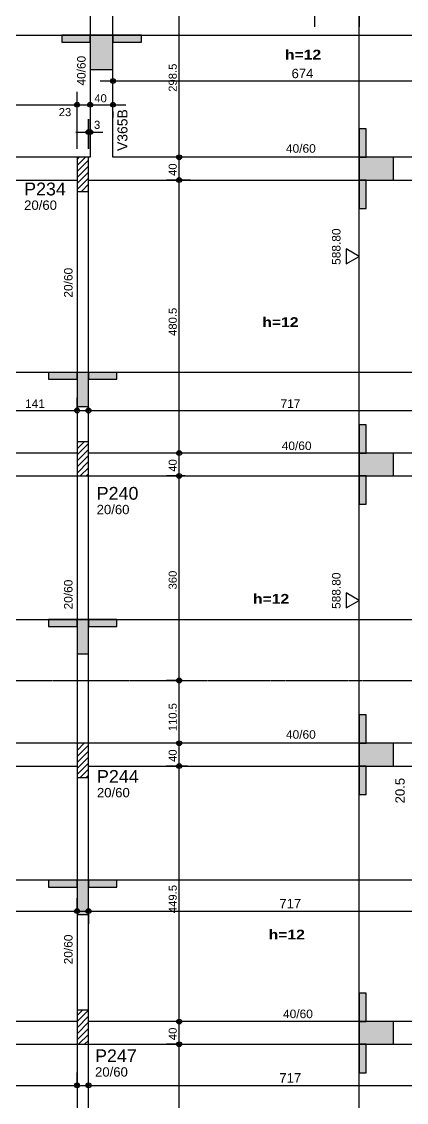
# Model space of a CAD drawing. Extents: x 0 to 13080, y 0 to 6750.
# Drawn here: x 2189 to 2865, y 1773 to 3675 of the extents above; entities that cross this region are included whole.
import ezdxf

# ---------------------------------------------------------------- set-up
doc = ezdxf.new("R2010")
doc.units = 0
doc.header["$MEASUREMENT"] = 0
doc.linetypes.add('ESTILO_TQS_0007', pattern=[2.1, 1.5, -0.2, 0.2, -0.2])
for name, color, linetype in [('MTH-202', 1, 'CONTINUOUS'), ('MTH-224', 4, 'CONTINUOUS'), ('MTH-COTAS7', 31, 'CONTINUOUS'), ('MTH-DIM-PILAR', 3, 'CONTINUOUS'), ('MTH-DIM-VIGA', 3, 'CONTINUOUS'), ('MTH-EIXO-214', 4, 'CONTINUOUS'), ('MTH-FACE-VIGA', 7, 'CONTINUOUS'), ('MTH-HACHURA-PILAR', 1, 'CONTINUOUS'), ('MTH-LINHA-SEÇÃO', 16, 'CONTINUOUS'), ('MTH-PILAR-MORRE', 5, 'CONTINUOUS'), ('MTH-SIMB_COTA', 3, 'CONTINUOUS'), ('MTH-SOMBRA21', 150, 'CONTINUOUS'), ('MTH-TIT1-VIGA', 5, 'CONTINUOUS'), ('MTH-TXT', 4, 'CONTINUOUS'), ('MTH-TXT-NEGRITO', 5, 'CONTINUOUS')]:
    doc.layers.add(name, color=color, linetype=linetype)
doc.styles.add('TQS_ARIAL', font='arial.ttf')
doc.styles.add('TQS_ARIAL_BLACK', font='ariblk.ttf')

msp = doc.modelspace()

# ---------------------------------------------------------------- linework, layer by layer
at = {"layer": 'MTH-224', "linetype": 'Continuous'}
for points in [[(2759.816299, 3248.654485), (2782.764004, 3261.90399), (2759.816299, 3275.152177), (2759.816299, 3248.654485)], [(2759.816299, 2643.380225), (2782.764004, 2656.62973), (2759.816299, 2669.877917), (2759.816299, 2643.380225)]]:
    msp.add_lwpolyline(points, dxfattribs=at)
at = {"layer": 'MTH-COTAS7', "linetype": 'Continuous'}
for p, q in [((2466.151548, 3413.714724), (2466.151548, 3757.214724)), ((2704.277913, 3719.714724), (2704.277913, 3665.586086)), ((2782.764004, 3694.714762), (2782.764004, 3665.586086)), ((2349.778343, 3573.591469), (2349.778343, 3592.964762)), ((2327.278343, 3570.464762), (3046.277243, 3570.464762)), ((2286.777913, 3451.214724), (2286.777913, 3551.214724)), ((2286.777913, 3451.214724), (2286.777913, 3551.214724)), ((1822.277913, 3528.714724), (2309.277913, 3528.714724)), ((2264.277913, 3528.714724), (2332.278343, 3528.714724)), ((2287.278343, 3528.714724), (2372.278343, 3528.714724)), ((2309.778343, 3532.143811), (2309.778343, 3506.214724)), ((2309.778343, 3532.143811), (2309.778343, 3506.214724)), ((2306.777913, 3451.214724), (2306.777913, 3503.157526)), ((2309.778343, 3451.214724), (2309.778343, 3503.157526)), ((2349.778343, 3516.818296), (2349.778343, 3506.214724)), ((2284.277913, 3480.657526), (2332.278343, 3480.657526)), ((2466.151548, 3373.714724), (2466.151548, 3458.714724)), ((2480.714116, 3436.214724), (2443.651548, 3436.214724)), ((2480.714116, 3436.214724), (2443.651548, 3436.214724)), ((2466.151548, 2893.232026), (2466.151548, 3418.714724)), ((2471.177618, 3396.214724), (2443.651548, 3396.214724)), ((2486.177618, 3396.214724), (2443.651548, 3396.214724)), ((2286.777913, 2992.899247), (2286.777913, 3013.258365)), ((2306.777913, 2987.451424), (2306.777913, 3013.258365)), ((2123.277243, 2990.758365), (2309.277913, 2990.758365)), ((2284.277913, 2990.758365), (3046.277243, 2990.758365)), ((2466.151548, 2853.232026), (2466.151548, 2938.232026)), ((2485.370688, 2915.732026), (2443.651548, 2915.732026)), ((2485.370688, 2915.732026), (2443.651548, 2915.732026)), ((2466.151548, 2493.23199), (2466.151548, 2898.232026)), ((2476.009685, 2875.732026), (2443.651548, 2875.732026)), ((2476.009685, 2875.732026), (2443.651548, 2875.732026)), ((2466.151548, 2382.732026), (2466.151548, 2538.23199)), ((2471.63187, 2515.73199), (2443.651548, 2515.73199)), ((2471.63187, 2515.73199), (2443.651548, 2515.73199)), ((2466.151548, 2342.732026), (2466.151548, 2427.732026)), ((2475.487389, 2405.232026), (2443.651548, 2405.232026)), ((2475.487389, 2405.232026), (2443.651548, 2405.232026)), ((2466.151548, 1893.232026), (2466.151548, 2387.732026)), ((2476.403463, 2365.232026), (2443.651548, 2365.232026)), ((2480.698447, 2365.232026), (2443.651548, 2365.232026)), ((2286.777913, 2106.816984), (2286.777913, 2132.576713)), ((1776.277913, 2110.076713), (2309.277913, 2110.076713)), ((2284.277913, 2110.076713), (3046.277243, 2110.076713)), ((2306.777913, 2109.240426), (2306.777913, 2087.576713)), ((2466.151548, 1853.232026), (2466.151548, 1938.232026)), ((2475.779561, 1915.732026), (2443.651548, 1915.732026)), ((2477.204418, 1915.732026), (2443.651548, 1915.732026)), ((2466.151548, 1301.732026), (2466.151548, 1898.232026)), ((2470.027415, 1875.732026), (2443.651548, 1875.732026)), ((2470.027415, 1875.732026), (2443.651548, 1875.732026)), ((2286.777913, 1800.196153), (2286.777913, 1825.955882)), ((2306.777913, 1787.428257), (2306.777913, 1825.955882)), ((1776.277913, 1803.455882), (2309.277913, 1803.455882)), ((2284.277913, 1803.455882), (3046.277243, 1803.455882))]:
    msp.add_line(p, q, dxfattribs=at)
at = {"layer": 'MTH-EIXO-214', "linetype": 'ESTILO_TQS_0007'}
msp.add_line((718.67219, 2515.73199), (9031.331125, 2515.73199), dxfattribs=at)
at = {"layer": 'MTH-FACE-VIGA', "linetype": 'Continuous'}
for points in [[(2309.778343, 3936.214724), (2309.778343, 3436.214724)], [(2349.778343, 3436.214724), (2349.778343, 3936.214724)], [(2286.777913, 3436.214724), (1844.777913, 3436.214724)], [(2309.778343, 3436.214724), (2306.777913, 3436.214724)], [(3023.777243, 3436.214724), (2349.778343, 3436.214724)], [(1824.777913, 3396.214724), (2286.777913, 3396.214724)], [(2306.777913, 3396.214724), (2329.778343, 3396.214724)], [(2329.778343, 3396.214724), (3023.777243, 3396.214724)], [(2286.777913, 3376.214724), (2286.777913, 2935.732026)], [(2306.777913, 2935.732026), (2306.777913, 3376.214724)], [(2286.777913, 2915.732026), (1798.777913, 2915.732026)], [(3023.777243, 2915.732026), (2306.777913, 2915.732026)], [(1798.777913, 2875.732026), (2286.777913, 2875.732026)], [(2286.777913, 2875.732026), (2286.777913, 2405.232026)], [(2306.777913, 2405.232026), (2306.777913, 2875.732026)], [(2306.777913, 2875.732026), (3023.777243, 2875.732026)], [(2286.777913, 2405.232026), (1798.777913, 2405.232026)], [(3023.777243, 2405.232026), (2306.777913, 2405.232026)], [(1798.777913, 2365.232026), (2286.777913, 2365.232026)], [(2306.777913, 2365.232026), (3023.777243, 2365.232026)], [(2286.777913, 2345.232026), (2286.777913, 1935.732026)], [(2306.777913, 1935.732026), (2306.777913, 2345.232026)], [(2286.777913, 1915.732026), (1798.777913, 1915.732026)], [(3023.777243, 1915.732026), (2306.777913, 1915.732026)], [(1798.777913, 1875.732026), (2286.777913, 1875.732026)], [(2286.777913, 1875.732026), (2286.777913, 1324.232026)], [(2306.777913, 1875.732026), (3023.777243, 1875.732026)], [(2306.777913, 1324.232026), (2306.777913, 1875.732026)]]:
    msp.add_lwpolyline(points, dxfattribs=at)
at = {"layer": 'MTH-HACHURA-PILAR', "linetype": 'Continuous'}
for p, q in [((2286.777913, 3421.684297), (2301.308341, 3436.214724)), ((2286.777913, 3432.290899), (2290.701739, 3436.214724)), ((2286.777913, 3411.077695), (2306.777913, 3431.077695)), ((2286.777913, 3400.471094), (2306.777913, 3420.471094)), ((2286.777913, 3389.864492), (2306.777913, 3409.864492)), ((2286.777913, 3379.25789), (2306.777913, 3399.25789)), ((2294.341349, 3376.214724), (2306.777913, 3388.651289)), ((2304.947951, 3376.214724), (2306.777913, 3378.044687)), ((2286.777913, 2923.174016), (2299.335923, 2935.732026)), ((2286.777913, 2933.780618), (2288.729322, 2935.732026)), ((2286.777913, 2912.567415), (2306.777913, 2932.567415)), ((2286.777913, 2901.960813), (2306.777913, 2921.960813)), ((2286.777913, 2891.354211), (2306.777913, 2911.354211)), ((2286.777913, 2880.74761), (2306.777913, 2900.74761)), ((2292.368932, 2875.732026), (2306.777913, 2890.141008)), ((2302.975534, 2875.732026), (2306.777913, 2879.534406)), ((2286.777913, 2392.843931), (2299.166009, 2405.232026)), ((2286.777913, 2403.450532), (2288.559407, 2405.232026)), ((2286.777913, 2382.237329), (2306.777913, 2402.237329)), ((2286.777913, 2371.630727), (2306.777913, 2391.630727)), ((2286.777913, 2361.024125), (2306.777913, 2381.024125)), ((2286.777913, 2350.417524), (2306.777913, 2370.417524)), ((2292.199018, 2345.232026), (2306.777913, 2359.810922)), ((2302.805619, 2345.232026), (2306.777913, 2349.20432)), ((2286.777913, 1926.153455), (2296.356485, 1935.732026)), ((2286.777913, 1915.546853), (2306.777913, 1935.546853)), ((2286.777913, 1904.940252), (2306.777913, 1924.940252)), ((2286.777913, 1894.33365), (2306.777913, 1914.33365)), ((2286.777913, 1883.727048), (2306.777913, 1903.727048)), ((2289.389493, 1875.732026), (2306.777913, 1893.120446)), ((2299.996095, 1875.732026), (2306.777913, 1882.513845))]:
    msp.add_line(p, q, dxfattribs=at)
at = {"layer": 'MTH-LINHA-SEÇÃO', "linetype": 'Continuous'}
for p, q in [((2782.764004, 785.501568), (2782.764004, 3684.714762)), ((921.17219, 3650.827299), (8448.796747, 3650.827299)), ((3023.777243, 3057.870702), (1257.277913, 3057.870702)), ((1257.277913, 2622.89309), (3096.206492, 2622.89309)), ((3023.777243, 2164.280005), (1257.277913, 2164.280005))]:
    msp.add_line(p, q, dxfattribs=at)
for points in [[(2309.778343, 3638.827299), (2309.778343, 3650.827299), (2259.778343, 3650.827299), (2259.778343, 3638.827299), (2309.778343, 3638.827299)], [(2349.778343, 3650.827299), (2309.778343, 3650.827299), (2309.778343, 3590.827299), (2349.778343, 3590.827299), (2349.778343, 3650.827299)], [(2399.778343, 3638.827299), (2399.778343, 3650.827299), (2349.778343, 3650.827299), (2349.778343, 3638.827299), (2399.778343, 3638.827299)], [(2794.764004, 3486.214762), (2782.764004, 3486.214762), (2782.764004, 3436.214762), (2794.764004, 3436.214762), (2794.764004, 3486.214762)], [(2782.764004, 3436.214762), (2782.764004, 3396.214762), (2842.764004, 3396.214762), (2842.764004, 3436.214762), (2782.764004, 3436.214762)], [(2794.764004, 3396.214762), (2782.764004, 3396.214762), (2782.764004, 3346.214762), (2794.764004, 3346.214762), (2794.764004, 3396.214762)], [(2286.777913, 3045.870702), (2286.777913, 3057.870702), (2236.777913, 3057.870702), (2236.777913, 3045.870702), (2286.777913, 3045.870702)], [(2306.777913, 3057.870702), (2286.777913, 3057.870702), (2286.777913, 2997.870702), (2306.777913, 2997.870702), (2306.777913, 3057.870702)], [(2356.777913, 3045.870702), (2356.777913, 3057.870702), (2306.777913, 3057.870702), (2306.777913, 3045.870702), (2356.777913, 3045.870702)], [(2794.764004, 2965.732026), (2782.764004, 2965.732026), (2782.764004, 2915.732026), (2794.764004, 2915.732026), (2794.764004, 2965.732026)], [(2782.764004, 2915.732026), (2782.764004, 2875.732026), (2842.764004, 2875.732026), (2842.764004, 2915.732026), (2782.764004, 2915.732026)], [(2794.764004, 2875.732026), (2782.764004, 2875.732026), (2782.764004, 2825.732026), (2794.764004, 2825.732026), (2794.764004, 2875.732026)], [(2286.777913, 2610.89309), (2286.777913, 2622.89309), (2236.777913, 2622.89309), (2236.777913, 2610.89309), (2286.777913, 2610.89309)], [(2306.777913, 2622.89309), (2286.777913, 2622.89309), (2286.777913, 2562.89309), (2306.777913, 2562.89309), (2306.777913, 2622.89309)], [(2356.777913, 2610.89309), (2356.777913, 2622.89309), (2306.777913, 2622.89309), (2306.777913, 2610.89309), (2356.777913, 2610.89309)], [(2794.764004, 2455.232026), (2782.764004, 2455.232026), (2782.764004, 2405.232026), (2794.764004, 2405.232026), (2794.764004, 2455.232026)], [(2782.764004, 2405.232026), (2782.764004, 2365.232026), (2842.764004, 2365.232026), (2842.764004, 2405.232026), (2782.764004, 2405.232026)], [(2794.764004, 2365.232026), (2782.764004, 2365.232026), (2782.764004, 2315.232026), (2794.764004, 2315.232026), (2794.764004, 2365.232026)], [(2286.777913, 2152.280005), (2286.777913, 2164.280005), (2236.777913, 2164.280005), (2236.777913, 2152.280005), (2286.777913, 2152.280005)], [(2306.777913, 2164.280005), (2286.777913, 2164.280005), (2286.777913, 2104.280005), (2306.777913, 2104.280005), (2306.777913, 2164.280005)], [(2356.777913, 2152.280005), (2356.777913, 2164.280005), (2306.777913, 2164.280005), (2306.777913, 2152.280005), (2356.777913, 2152.280005)], [(2794.764004, 1965.732063), (2782.764004, 1965.732063), (2782.764004, 1915.732063), (2794.764004, 1915.732063), (2794.764004, 1965.732063)], [(2782.764004, 1915.732063), (2782.764004, 1875.732063), (2842.764004, 1875.732063), (2842.764004, 1915.732063), (2782.764004, 1915.732063)], [(2794.764004, 1875.732063), (2782.764004, 1875.732063), (2782.764004, 1825.732063), (2794.764004, 1825.732063), (2794.764004, 1875.732063)]]:
    msp.add_lwpolyline(points, dxfattribs=at)
at = {"layer": 'MTH-PILAR-MORRE', "linetype": 'Continuous'}
for points in [[(2286.777913, 3376.214724), (2306.777913, 3376.214724), (2306.777913, 3436.214724), (2286.777913, 3436.214724), (2286.777913, 3376.214724)], [(2286.777913, 2875.732026), (2306.777913, 2875.732026), (2306.777913, 2935.732026), (2286.777913, 2935.732026), (2286.777913, 2875.732026)], [(2286.777913, 2345.232026), (2306.777913, 2345.232026), (2306.777913, 2405.232026), (2286.777913, 2405.232026), (2286.777913, 2345.232026)], [(2286.777913, 1875.732026), (2306.777913, 1875.732026), (2306.777913, 1935.732026), (2286.777913, 1935.732026), (2286.777913, 1875.732026)]]:
    msp.add_lwpolyline(points, dxfattribs=at)
at = {"layer": 'MTH-SIMB_COTA', "linetype": 'Continuous'}
for centre, radius in [((2349.778343, 3570.464762), 4.200001), ((2349.778343, 3570.464762), 2.1), ((2286.777913, 3528.714724), 4.200001), ((2286.777913, 3528.714724), 4.200001), ((2286.777913, 3528.714724), 2.1), ((2286.777913, 3528.714724), 2.1), ((2309.778343, 3528.714724), 4.200001), ((2309.778343, 3528.714724), 4.200001), ((2309.778343, 3528.714724), 2.1), ((2309.778343, 3528.714724), 2.1), ((2349.778343, 3528.714724), 4.200001), ((2349.778343, 3528.714724), 2.1), ((2306.777913, 3480.657526), 4.200001), ((2306.777913, 3480.657526), 2.1), ((2309.778343, 3480.657526), 4.200001), ((2309.778343, 3480.657526), 2.1), ((2466.151548, 3436.214724), 4.200001), ((2466.151548, 3436.214724), 4.200001), ((2466.151548, 3436.214724), 2.1), ((2466.151548, 3436.214724), 2.1), ((2466.151548, 3396.214724), 4.200001), ((2466.151548, 3396.214724), 4.200001), ((2466.151548, 3396.214724), 2.1), ((2466.151548, 3396.214724), 2.1), ((2286.777913, 2990.758365), 4.200001), ((2286.777913, 2990.758365), 2.1), ((2306.777913, 2990.758365), 4.200001), ((2306.777913, 2990.758365), 2.1), ((2466.151548, 2915.732026), 4.200001), ((2466.151548, 2915.732026), 4.200001), ((2466.151548, 2915.732026), 2.1), ((2466.151548, 2915.732026), 2.1), ((2466.151548, 2875.732026), 4.200001), ((2466.151548, 2875.732026), 4.200001), ((2466.151548, 2875.732026), 2.1), ((2466.151548, 2875.732026), 2.1), ((2466.151548, 2515.73199), 4.200001), ((2466.151548, 2515.73199), 4.200001), ((2466.151548, 2515.73199), 2.1), ((2466.151548, 2515.73199), 2.1), ((2466.151548, 2405.232026), 4.200001), ((2466.151548, 2405.232026), 4.200001), ((2466.151548, 2405.232026), 2.1), ((2466.151548, 2405.232026), 2.1), ((2466.151548, 2365.232026), 4.200001), ((2466.151548, 2365.232026), 4.200001), ((2466.151548, 2365.232026), 2.1), ((2466.151548, 2365.232026), 2.1), ((2286.777913, 2110.076713), 4.200001), ((2286.777913, 2110.076713), 2.1), ((2306.777913, 2110.076713), 4.200001), ((2306.777913, 2110.076713), 2.1), ((2466.151548, 1915.732026), 4.200001), ((2466.151548, 1915.732026), 4.200001), ((2466.151548, 1915.732026), 2.1), ((2466.151548, 1915.732026), 2.1), ((2466.151548, 1875.732026), 4.200001), ((2466.151548, 1875.732026), 4.200001), ((2466.151548, 1875.732026), 2.1), ((2466.151548, 1875.732026), 2.1), ((2286.777913, 1803.455882), 4.200001), ((2306.777913, 1803.455882), 4.200001), ((2286.777913, 1803.455882), 2.1), ((2306.777913, 1803.455882), 2.1)]:
    msp.add_circle(centre, radius, dxfattribs=at)
at = {"layer": 'MTH-SOMBRA21', "linetype": 'Continuous'}
for points in [[(2309.778343, 3638.827299), (2309.778343, 3650.827299), (2259.778343, 3650.827299)], [(2309.778343, 3638.827299), (2259.778343, 3650.827299), (2259.778343, 3638.827299)], [(2349.778343, 3650.827299), (2309.778343, 3650.827299), (2309.778343, 3590.827299)], [(2349.778343, 3650.827299), (2309.778343, 3590.827299), (2349.778343, 3590.827299)], [(2399.778343, 3638.827299), (2399.778343, 3650.827299), (2349.778343, 3650.827299)], [(2399.778343, 3638.827299), (2349.778343, 3650.827299), (2349.778343, 3638.827299)], [(2349.778343, 3650.827299), (2349.778343, 3590.827299), (2349.778343, 3650.827299)], [(2309.778343, 3638.827299), (2259.778343, 3638.827299), (2309.778343, 3638.827299)], [(2399.778343, 3638.827299), (2349.778343, 3638.827299), (2399.778343, 3638.827299)], [(2794.764004, 3486.214762), (2782.764004, 3486.214762), (2782.764004, 3436.214762)], [(2794.764004, 3486.214762), (2782.764004, 3436.214762), (2794.764004, 3436.214762)], [(2794.764004, 3486.214762), (2794.764004, 3436.214762), (2794.764004, 3486.214762)], [(2782.764004, 3436.214762), (2782.764004, 3396.214762), (2842.764004, 3396.214762)], [(2782.764004, 3436.214762), (2842.764004, 3396.214762), (2842.764004, 3436.214762)], [(2782.764004, 3436.214762), (2842.764004, 3436.214762), (2782.764004, 3436.214762)], [(2794.764004, 3396.214762), (2782.764004, 3396.214762), (2782.764004, 3346.214762)], [(2794.764004, 3396.214762), (2782.764004, 3346.214762), (2794.764004, 3346.214762)], [(2794.764004, 3396.214762), (2794.764004, 3346.214762), (2794.764004, 3396.214762)], [(2286.777913, 3045.870702), (2286.777913, 3057.870702), (2236.777913, 3057.870702)], [(2286.777913, 3045.870702), (2236.777913, 3057.870702), (2236.777913, 3045.870702)], [(2286.777913, 3045.870702), (2236.777913, 3045.870702), (2286.777913, 3045.870702)], [(2306.777913, 3057.870702), (2286.777913, 3057.870702), (2286.777913, 2997.870702)], [(2306.777913, 3057.870702), (2286.777913, 2997.870702), (2306.777913, 2997.870702)], [(2356.777913, 3045.870702), (2356.777913, 3057.870702), (2306.777913, 3057.870702)], [(2356.777913, 3045.870702), (2306.777913, 3057.870702), (2306.777913, 3045.870702)], [(2306.777913, 3057.870702), (2306.777913, 2997.870702), (2306.777913, 3057.870702)], [(2356.777913, 3045.870702), (2306.777913, 3045.870702), (2356.777913, 3045.870702)], [(2794.764004, 2965.732026), (2782.764004, 2965.732026), (2782.764004, 2915.732026)], [(2794.764004, 2965.732026), (2782.764004, 2915.732026), (2794.764004, 2915.732026)], [(2794.764004, 2965.732026), (2794.764004, 2915.732026), (2794.764004, 2965.732026)], [(2782.764004, 2915.732026), (2782.764004, 2875.732026), (2842.764004, 2875.732026)], [(2782.764004, 2915.732026), (2842.764004, 2875.732026), (2842.764004, 2915.732026)], [(2782.764004, 2915.732026), (2842.764004, 2915.732026), (2782.764004, 2915.732026)], [(2794.764004, 2875.732026), (2782.764004, 2875.732026), (2782.764004, 2825.732026)], [(2794.764004, 2875.732026), (2782.764004, 2825.732026), (2794.764004, 2825.732026)], [(2794.764004, 2875.732026), (2794.764004, 2825.732026), (2794.764004, 2875.732026)], [(2286.777913, 2610.89309), (2286.777913, 2622.89309), (2236.777913, 2622.89309)], [(2286.777913, 2610.89309), (2236.777913, 2622.89309), (2236.777913, 2610.89309)], [(2286.777913, 2610.89309), (2236.777913, 2610.89309), (2286.777913, 2610.89309)], [(2306.777913, 2622.89309), (2286.777913, 2622.89309), (2286.777913, 2562.89309)], [(2306.777913, 2622.89309), (2286.777913, 2562.89309), (2306.777913, 2562.89309)], [(2356.777913, 2610.89309), (2356.777913, 2622.89309), (2306.777913, 2622.89309)], [(2356.777913, 2610.89309), (2306.777913, 2622.89309), (2306.777913, 2610.89309)], [(2306.777913, 2622.89309), (2306.777913, 2562.89309), (2306.777913, 2622.89309)], [(2356.777913, 2610.89309), (2306.777913, 2610.89309), (2356.777913, 2610.89309)], [(2794.764004, 2455.232026), (2782.764004, 2455.232026), (2782.764004, 2405.232026)], [(2794.764004, 2455.232026), (2782.764004, 2405.232026), (2794.764004, 2405.232026)], [(2794.764004, 2455.232026), (2794.764004, 2405.232026), (2794.764004, 2455.232026)], [(2782.764004, 2405.232026), (2782.764004, 2365.232026), (2842.764004, 2365.232026)], [(2782.764004, 2405.232026), (2842.764004, 2365.232026), (2842.764004, 2405.232026)], [(2782.764004, 2405.232026), (2842.764004, 2405.232026), (2782.764004, 2405.232026)], [(2794.764004, 2365.232026), (2782.764004, 2365.232026), (2782.764004, 2315.232026)], [(2794.764004, 2365.232026), (2782.764004, 2315.232026), (2794.764004, 2315.232026)], [(2794.764004, 2365.232026), (2794.764004, 2315.232026), (2794.764004, 2365.232026)], [(2286.777913, 2152.280005), (2286.777913, 2164.280005), (2236.777913, 2164.280005)], [(2286.777913, 2152.280005), (2236.777913, 2164.280005), (2236.777913, 2152.280005)], [(2286.777913, 2152.280005), (2236.777913, 2152.280005), (2286.777913, 2152.280005)], [(2306.777913, 2164.280005), (2286.777913, 2164.280005), (2286.777913, 2104.280005)], [(2306.777913, 2164.280005), (2286.777913, 2104.280005), (2306.777913, 2104.280005)], [(2356.777913, 2152.280005), (2356.777913, 2164.280005), (2306.777913, 2164.280005)], [(2356.777913, 2152.280005), (2306.777913, 2164.280005), (2306.777913, 2152.280005)], [(2306.777913, 2164.280005), (2306.777913, 2104.280005), (2306.777913, 2164.280005)], [(2356.777913, 2152.280005), (2306.777913, 2152.280005), (2356.777913, 2152.280005)], [(2794.764004, 1965.732063), (2782.764004, 1965.732063), (2782.764004, 1915.732063)], [(2794.764004, 1965.732063), (2782.764004, 1915.732063), (2794.764004, 1915.732063)], [(2794.764004, 1965.732063), (2794.764004, 1915.732063), (2794.764004, 1965.732063)], [(2782.764004, 1915.732063), (2782.764004, 1875.732063), (2842.764004, 1875.732063)], [(2782.764004, 1915.732063), (2842.764004, 1875.732063), (2842.764004, 1915.732063)], [(2782.764004, 1915.732063), (2842.764004, 1915.732063), (2782.764004, 1915.732063)], [(2794.764004, 1875.732063), (2782.764004, 1875.732063), (2782.764004, 1825.732063)], [(2794.764004, 1875.732063), (2782.764004, 1825.732063), (2794.764004, 1825.732063)], [(2794.764004, 1875.732063), (2794.764004, 1825.732063), (2794.764004, 1875.732063)]]:
    msp.add_solid(points, dxfattribs=at)

# ---------------------------------------------------------------- texts
at = {"layer": 'MTH-202', "linetype": 'Continuous', "style": 'TQS_ARIAL'}
for s, p in [('P234', (2193.704335, 3369.204096)), ('P240', (2321.164068, 2833.763342)), ('P244', (2321.691042, 2335.694867)), ('P247', (2318.321343, 1844.264777))]:
    msp.add_text(s, height=22.5, dxfattribs=at).set_placement(p)
at = {"layer": 'MTH-COTAS7', "linetype": 'Continuous', "style": 'TQS_ARIAL'}
for s, height, p in [('298.5', 14.175, (2461.899048, 3551.444724)), ('40', 14.175, (2461.899048, 3403.457224)), ('480.5', 14.175, (2461.899048, 3121.953375)), ('40', 14.175, (2461.899048, 2882.974526)), ('360', 14.175, (2461.899048, 2675.887008)), ('110.5', 14.175, (2461.899048, 2426.462008)), ('40', 14.175, (2461.899048, 2372.474526)), ('20.5', 16.5, (2862.521346, 2299.527444)), ('449.5', 14.175, (2461.899048, 2106.462026)), ('40', 14.175, (2461.899048, 1882.974526))]:
    msp.add_text(s, height=height, rotation=90, dxfattribs=at).set_placement(p)
for s, height, p in [('674', 16.5, (2663.677793, 3575.414762)), ('40', 14.175, (2317.020843, 3532.967224)), ('23', 14.175, (2254.488545, 3508.612803)), ('3', 14.175, (2316.538867, 3486.234285)), ('141', 15, (2195.277578, 2995.258365)), ('717', 15, (2644.277578, 2995.258365)), ('717', 16.5, (2642.177578, 2115.026713)), ('717', 16.5, (2642.177578, 1808.405882))]:
    msp.add_text(s, height=height, dxfattribs=at).set_placement(p)
at = {"layer": 'MTH-DIM-PILAR', "linetype": 'Continuous', "style": 'TQS_ARIAL'}
for p in [(2193.704335, 3343.704096), (2321.164068, 2808.263342), (2321.691042, 2310.194867), (2318.321343, 1818.764777)]:
    msp.add_text('20/60', height=16.5, dxfattribs=at).set_placement(p)
at = {"layer": 'MTH-DIM-VIGA', "linetype": 'Continuous', "style": 'TQS_ARIAL'}
for s, p in [('40/60', (2301.778343, 3562.339724)), ('20/60', (2278.777913, 3189.327371)), ('20/60', (2278.777913, 2640.761085)), ('20/60', (2278.777913, 2016.357697))]:
    msp.add_text(s, height=15, rotation=90, dxfattribs=at).set_placement(p)
for p in [(2653.830471, 3444.214724), (2646.405624, 2921.156874), (2653.830471, 2413.232026), (2648.700986, 1921.711225)]:
    msp.add_text('40/60', height=15, dxfattribs=at).set_placement(p)
at = {"layer": 'MTH-TIT1-VIGA', "linetype": 'Continuous', "style": 'TQS_ARIAL'}
msp.add_text('V365B', height=17.5, rotation=90, dxfattribs=at).set_placement((2375.278343, 3447.334797))
at = {"layer": 'MTH-TXT', "linetype": 'Continuous', "style": 'TQS_ARIAL'}
for p in [(2749.764004, 3246.90399), (2749.764004, 2641.62973)]:
    msp.add_text('588.80', height=15, rotation=90, dxfattribs=at).set_placement(p)
at = {"layer": 'MTH-TXT-NEGRITO', "linetype": 'Continuous', "style": 'TQS_ARIAL_BLACK'}
for p in [(2652.06642, 3608.243179), (2612.33892, 3137.600132), (2595.972241, 2650.769436), (2623.501434, 2060.10172)]:
    msp.add_text('h=12', height=17.25, dxfattribs=at).set_placement(p)

doc.saveas('drawing.dxf')
